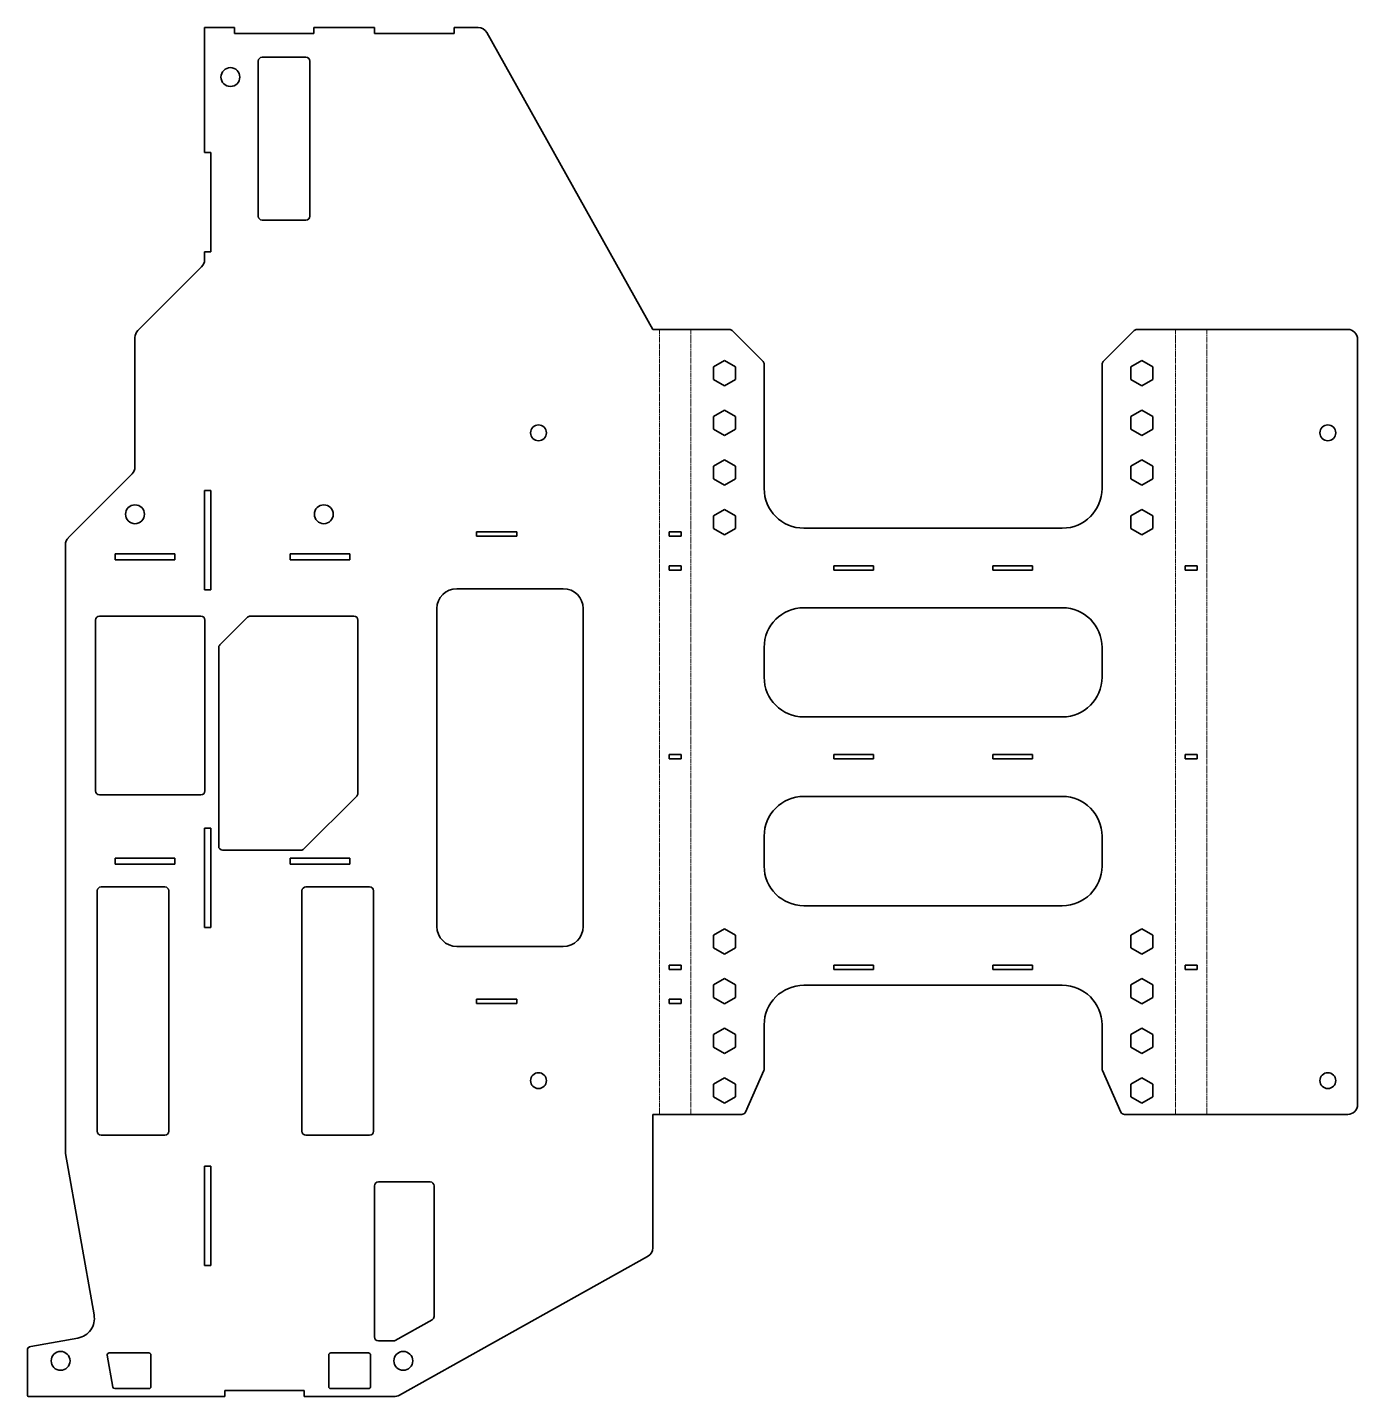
# Model space of a CAD drawing. Header units: millimetres. Extents: x 0 to 669, y 0 to 689.
import ezdxf

# ---------------------------------------------------------------- set-up
doc = ezdxf.new("R2010")
doc.units = ezdxf.units.MM
doc.linetypes.add('Chain', pattern=[13.68, 9.12, -1.14, 2.28, -1.14])
doc.layers.add('SIMUMAK Bend Centerline (ISO)', color=7, linetype='Chain', lineweight=9)
doc.layers.add('SIMUMAK Visible (ISO)', color=7, linetype='Continuous', lineweight=35)

# ---------------------------------------------------------------- blocks, each defined once
blk = doc.blocks.new('SIL-027-PEAN-01_Sheet_2_SIL-027-PEAN-01 (Desplegada)')
at = {"layer": 'SIMUMAK Bend Centerline (ISO)', "ltscale": 0.263158}
for p, q in [((-16.61, -202.5), (-16.61, 192.5)), ((-0.82, 192.5), (-0.82, -202.5)), ((242.96, 192.5), (242.96, -202.5)), ((258.75, -202.5), (258.75, 192.5))]:
    blk.add_line(p, q, dxfattribs=at)
at = {"layer": 'SIMUMAK Visible (ISO)'}
for p, q in [((-245.5, 344.5), (-245.5, 281.5)), ((-230.5, 344.5), (-245.5, 344.5)), ((-230.5, 341.4), (-230.5, 344.5)), ((-190.5, 344.5), (-190.5, 341.4)), ((-159.95, 344.5), (-190.5, 344.5)), ((-159.95, 341.4), (-159.95, 344.5)), ((-119.95, 344.5), (-119.95, 341.4)), ((-107.89, 344.5), (-119.95, 344.5)), ((-190.5, 341.4), (-230.5, 341.4)), ((-119.95, 341.4), (-159.95, 341.4)), ((-20, 192.5), (-103.52, 341.94)), ((-218.5, 249.5), (-218.5, 327.5)), ((-216.5, 329.5), (-194.5, 329.5)), ((-192.5, 327.5), (-192.5, 249.5)), ((-245.5, 281.5), (-242.4, 281.5)), ((-242.4, 281.5), (-242.4, 231.5)), ((-194.5, 247.5), (-216.5, 247.5)), ((-242.4, 231.5), (-245.5, 231.5)), ((-245.5, 231.5), (-245.5, 227.57)), ((-246.97, 224.04), (-279.04, 191.96)), ((-280.5, 188.43), (-280.5, 123.32)), ((-20, 192.5), (18.49, 192.5)), ((35.48, 176.34), (19.9, 191.91)), ((222.23, 191.91), (206.65, 176.34)), ((223.65, 192.5), (329.64, 192.5)), ((334.64, -197.5), (334.64, 187.5)), ((10.57, 173.68), (16.07, 176.85)), ((10.57, 167.32), (10.57, 173.68)), ((16.07, 176.85), (21.57, 173.68)), ((21.57, 173.68), (21.57, 167.32)), ((36.07, 112.5), (36.07, 174.92)), ((206.07, 174.92), (206.07, 112.5)), ((220.57, 173.68), (226.07, 176.85)), ((220.57, 167.32), (220.57, 173.68)), ((226.07, 176.85), (231.57, 173.68)), ((231.57, 173.68), (231.57, 167.32)), ((16.07, 164.15), (10.57, 167.32)), ((21.57, 167.32), (16.07, 164.15)), ((226.07, 164.15), (220.57, 167.32)), ((231.57, 167.32), (226.07, 164.15)), ((10.57, 148.68), (16.07, 151.85)), ((16.07, 151.85), (21.57, 148.68)), ((220.57, 148.68), (226.07, 151.85)), ((226.07, 151.85), (231.57, 148.68)), ((10.57, 142.32), (10.57, 148.68)), ((21.57, 148.68), (21.57, 142.32)), ((220.57, 142.32), (220.57, 148.68)), ((231.57, 148.68), (231.57, 142.32)), ((16.07, 139.15), (10.57, 142.32)), ((21.57, 142.32), (16.07, 139.15)), ((226.07, 139.15), (220.57, 142.32)), ((231.57, 142.32), (226.07, 139.15)), ((10.57, 123.68), (16.07, 126.85)), ((16.07, 126.85), (21.57, 123.68)), ((220.57, 123.68), (226.07, 126.85)), ((226.07, 126.85), (231.57, 123.68)), ((-281.97, 119.79), (-314.04, 87.71)), ((10.57, 117.32), (10.57, 123.68)), ((16.07, 114.15), (10.57, 117.32)), ((21.57, 117.32), (16.07, 114.15)), ((21.57, 123.68), (21.57, 117.32)), ((220.57, 117.32), (220.57, 123.68)), ((226.07, 114.15), (220.57, 117.32)), ((231.57, 117.32), (226.07, 114.15)), ((231.57, 123.68), (231.57, 117.32)), ((-245.5, 61.5), (-245.5, 111.5)), ((-245.5, 111.5), (-242.4, 111.5)), ((-242.4, 111.5), (-242.4, 61.5)), ((10.57, 98.68), (16.07, 101.85)), ((10.57, 92.32), (10.57, 98.68)), ((16.07, 101.85), (21.57, 98.68)), ((21.57, 98.68), (21.57, 92.32)), ((220.57, 98.68), (226.07, 101.85)), ((220.57, 92.32), (220.57, 98.68)), ((226.07, 101.85), (231.57, 98.68)), ((231.57, 98.68), (231.57, 92.32)), ((-108.6, 88.55), (-108.6, 90.65)), ((-108.6, 90.65), (-88.4, 90.65)), ((-88.4, 90.65), (-88.4, 88.55)), ((-11.72, 88.55), (-11.72, 90.65)), ((-11.72, 90.65), (-5.72, 90.65)), ((-5.72, 90.65), (-5.72, 88.55)), ((16.07, 89.15), (10.57, 92.32)), ((21.57, 92.32), (16.07, 89.15)), ((186.07, 92.5), (56.07, 92.5)), ((226.07, 89.15), (220.57, 92.32)), ((231.57, 92.32), (226.07, 89.15)), ((-315.5, 84.18), (-315.5, -221.31)), ((-88.4, 88.55), (-108.6, 88.55)), ((-5.72, 88.55), (-11.72, 88.55)), ((-290.5, 76.5), (-290.5, 79.6)), ((-290.5, 79.6), (-260.5, 79.6)), ((-260.5, 76.5), (-290.5, 76.5)), ((-260.5, 79.6), (-260.5, 76.5)), ((-202.4, 76.5), (-202.4, 79.6)), ((-202.4, 79.6), (-172.4, 79.6)), ((-172.4, 76.5), (-202.4, 76.5)), ((-172.4, 79.6), (-172.4, 76.5)), ((-11.72, 71.45), (-11.72, 73.55)), ((-11.72, 73.55), (-5.72, 73.55)), ((-5.72, 71.45), (-11.72, 71.45)), ((-5.72, 73.55), (-5.72, 71.45)), ((71.07, 73.55), (91.07, 73.55)), ((71.07, 71.45), (71.07, 73.55)), ((91.07, 71.45), (71.07, 71.45)), ((91.07, 73.55), (91.07, 71.45)), ((151.07, 73.55), (171.07, 73.55)), ((151.07, 71.45), (151.07, 73.55)), ((171.07, 71.45), (151.07, 71.45)), ((171.07, 73.55), (171.07, 71.45)), ((247.85, 71.45), (247.85, 73.55)), ((247.85, 73.55), (253.85, 73.55)), ((253.85, 71.45), (247.85, 71.45)), ((253.85, 73.55), (253.85, 71.45)), ((-118.6, 62.03), (-65, 62.03)), ((-242.4, 61.5), (-245.5, 61.5)), ((-298.36, 48.25), (-247.36, 48.25)), ((-222.53, 48.25), (-170.36, 48.25)), ((-128.6, -107.97), (-128.6, 52.03)), ((-55, 52.03), (-55, -107.97)), ((56.07, 52.5), (186.07, 52.5)), ((-300.36, -39.75), (-300.36, 46.25)), ((-245.36, 46.25), (-245.36, -39.75)), ((-237.82, 33.79), (-223.94, 47.66)), ((-168.36, 46.25), (-168.36, -40.92)), ((-238.4, -67.5), (-238.4, 32.37)), ((36.07, 17.5), (36.07, 32.5)), ((206.07, 32.5), (206.07, 17.5)), ((186.07, -2.5), (56.07, -2.5)), ((-11.72, -23.55), (-11.72, -21.45)), ((-11.72, -21.45), (-5.72, -21.45)), ((-5.72, -23.55), (-11.72, -23.55)), ((-5.72, -21.45), (-5.72, -23.55)), ((71.07, -21.45), (91.07, -21.45)), ((71.07, -23.55), (71.07, -21.45)), ((91.07, -23.55), (71.07, -23.55)), ((91.07, -21.45), (91.07, -23.55)), ((151.07, -23.55), (151.07, -21.45)), ((151.07, -21.45), (171.07, -21.45)), ((171.07, -23.55), (151.07, -23.55)), ((171.07, -21.45), (171.07, -23.55)), ((247.85, -23.55), (247.85, -21.45)), ((247.85, -21.45), (253.85, -21.45)), ((253.85, -23.55), (247.85, -23.55)), ((253.85, -21.45), (253.85, -23.55)), ((-247.36, -41.75), (-298.36, -41.75)), ((-168.94, -42.34), (-195.52, -68.91)), ((56.07, -42.5), (186.07, -42.5)), ((-245.5, -58.5), (-242.4, -58.5)), ((-245.5, -108.5), (-245.5, -58.5)), ((-242.4, -58.5), (-242.4, -108.5)), ((36.07, -77.5), (36.07, -62.5)), ((206.07, -62.5), (206.07, -77.5)), ((-290.5, -76.6), (-290.5, -73.5)), ((-290.5, -73.5), (-260.5, -73.5)), ((-260.5, -73.5), (-260.5, -76.6)), ((-196.93, -69.5), (-236.4, -69.5)), ((-202.4, -76.6), (-202.4, -73.5)), ((-202.4, -73.5), (-172.4, -73.5)), ((-172.4, -73.5), (-172.4, -76.6)), ((-260.5, -76.6), (-290.5, -76.6)), ((-172.4, -76.6), (-202.4, -76.6)), ((-297.5, -88), (-265.5, -88)), ((-194.5, -88), (-162.5, -88)), ((-299.5, -211), (-299.5, -90)), ((-263.5, -90), (-263.5, -211)), ((-196.5, -211), (-196.5, -90)), ((-160.5, -90), (-160.5, -211)), ((186.07, -97.5), (56.07, -97.5)), ((-242.4, -108.5), (-245.5, -108.5)), ((10.57, -112.32), (16.07, -109.15)), ((16.07, -109.15), (21.57, -112.32)), ((220.57, -112.32), (226.07, -109.15)), ((226.07, -109.15), (231.57, -112.32)), ((10.57, -118.68), (10.57, -112.32)), ((21.57, -112.32), (21.57, -118.68)), ((220.57, -118.68), (220.57, -112.32)), ((231.57, -112.32), (231.57, -118.68)), ((-65, -117.97), (-118.6, -117.97)), ((16.07, -121.85), (10.57, -118.68)), ((21.57, -118.68), (16.07, -121.85)), ((226.07, -121.85), (220.57, -118.68)), ((231.57, -118.68), (226.07, -121.85)), ((-11.72, -129.5), (-11.72, -127.4)), ((-11.72, -127.4), (-5.72, -127.4)), ((-5.72, -129.5), (-11.72, -129.5)), ((-5.72, -127.4), (-5.72, -129.5)), ((71.07, -129.5), (71.07, -127.4)), ((71.07, -127.4), (91.07, -127.4)), ((91.07, -129.5), (71.07, -129.5)), ((91.07, -127.4), (91.07, -129.5)), ((151.07, -129.5), (151.07, -127.4)), ((151.07, -127.4), (171.07, -127.4)), ((171.07, -129.5), (151.07, -129.5)), ((171.07, -127.4), (171.07, -129.5)), ((247.85, -129.5), (247.85, -127.4)), ((247.85, -127.4), (253.85, -127.4)), ((253.85, -129.5), (247.85, -129.5)), ((253.85, -127.4), (253.85, -129.5)), ((10.57, -137.32), (16.07, -134.15)), ((10.57, -143.68), (10.57, -137.32)), ((16.07, -134.15), (21.57, -137.32)), ((21.57, -137.32), (21.57, -143.68)), ((56.07, -137.5), (186.07, -137.5)), ((220.57, -137.32), (226.07, -134.15)), ((220.57, -143.68), (220.57, -137.32)), ((226.07, -134.15), (231.57, -137.32)), ((231.57, -137.32), (231.57, -143.68)), ((-108.6, -146.6), (-108.6, -144.5)), ((-108.6, -144.5), (-88.4, -144.5)), ((-88.4, -144.5), (-88.4, -146.6)), ((-11.72, -146.6), (-11.72, -144.5)), ((-11.72, -144.5), (-5.72, -144.5)), ((-5.72, -144.5), (-5.72, -146.6)), ((16.07, -146.85), (10.57, -143.68)), ((21.57, -143.68), (16.07, -146.85)), ((226.07, -146.85), (220.57, -143.68)), ((231.57, -143.68), (226.07, -146.85)), ((-88.4, -146.6), (-108.6, -146.6)), ((-5.72, -146.6), (-11.72, -146.6)), ((36.07, -179.58), (36.07, -157.5)), ((206.07, -157.5), (206.07, -179.58)), ((10.57, -162.32), (16.07, -159.15)), ((10.57, -168.68), (10.57, -162.32)), ((16.07, -159.15), (21.57, -162.32)), ((21.57, -162.32), (21.57, -168.68)), ((220.57, -162.32), (226.07, -159.15)), ((220.57, -168.68), (220.57, -162.32)), ((226.07, -159.15), (231.57, -162.32)), ((231.57, -162.32), (231.57, -168.68)), ((16.07, -171.85), (10.57, -168.68)), ((21.57, -168.68), (16.07, -171.85)), ((226.07, -171.85), (220.57, -168.68)), ((231.57, -168.68), (226.07, -171.85)), ((10.57, -187.32), (16.07, -184.15)), ((16.07, -184.15), (21.57, -187.32)), ((26.6, -201.31), (35.9, -180.39)), ((206.24, -180.39), (215.54, -201.31)), ((220.57, -187.32), (226.07, -184.15)), ((226.07, -184.15), (231.57, -187.32)), ((10.57, -193.68), (10.57, -187.32)), ((21.57, -187.32), (21.57, -193.68)), ((220.57, -193.68), (220.57, -187.32)), ((231.57, -187.32), (231.57, -193.68)), ((16.07, -196.85), (10.57, -193.68)), ((21.57, -193.68), (16.07, -196.85)), ((226.07, -196.85), (220.57, -193.68)), ((231.57, -193.68), (226.07, -196.85)), ((24.77, -202.5), (-20, -202.5)), ((-20, -269.57), (-20, -202.5)), ((329.64, -202.5), (217.37, -202.5)), ((-265.5, -213), (-297.5, -213)), ((-162.5, -213), (-194.5, -213)), ((-315.43, -222.18), (-301.09, -303.43)), ((-245.5, -228.5), (-242.4, -228.5)), ((-245.5, -278.5), (-245.5, -228.5)), ((-242.4, -228.5), (-242.4, -278.5)), ((-160, -314.5), (-160, -238.5)), ((-158, -236.5), (-132, -236.5)), ((-130, -238.5), (-130, -304.16)), ((-147.47, -343.74), (-22.56, -273.93)), ((-242.4, -278.5), (-245.5, -278.5)), ((-131.03, -305.91), (-149.52, -316.25)), ((-309.2, -315.01), (-332.99, -319.21)), ((-150.5, -316.5), (-158, -316.5)), ((-334.64, -321.18), (-334.64, -344)), ((-291.64, -339.67), (-294.46, -323.67)), ((-293.48, -322.5), (-273.49, -322.5)), ((-272.49, -323.5), (-272.49, -339.5)), ((-183, -339.5), (-183, -323.5)), ((-182, -322.5), (-163, -322.5)), ((-162, -323.5), (-162, -339.5)), ((-334.14, -344.5), (-235.35, -344.5)), ((-273.49, -340.5), (-290.66, -340.5)), ((-235.35, -341.5), (-195.35, -341.5)), ((-235.35, -344.5), (-235.35, -341.5)), ((-195.35, -341.5), (-195.35, -344.5)), ((-195.35, -344.5), (-150.4, -344.5)), ((-163, -340.5), (-182, -340.5))]:
    blk.add_line(p, q, dxfattribs=at)
for centre, radius in [((-232.5, 319.5), 4.75), ((-77.5, 140.5), 4), ((319.64, 140.5), 4), ((-280.5, 99.5), 4.75), ((-185.5, 99.5), 4.75), ((-77.5, -185.5), 4), ((319.64, -185.5), 4), ((-317.93, -326.5), 4.75), ((-145.5, -326.5), 4.75)]:
    blk.add_circle(centre, radius, dxfattribs=at)
at = {"layer": 'SIMUMAK Visible (ISO)', "extrusion": (0, 0, -1)}
for centre, radius, start, end in [((107.89, 339.5), 5, 90, 150.80039), ((275.5, 188.43), 5, 360, 45), ((-18.49, 190.5), 2, 90, 135), ((-223.65, 190.5), 2, 45, 90), ((-329.64, 187.5), 5, 90, 180), ((-34.07, 174.92), 2, 135, 180), ((-208.07, 174.92), 2, 0, 45), ((310.5, 84.18), 5, 360, 45), ((-34.07, -179.58), 2, 180, 203.96249), ((-208.07, -179.58), 2, 336.03751, 0), ((-329.64, -197.5), 5, 180, 270), ((-24.77, -200.5), 2, 203.96249, 270), ((-217.37, -200.5), 2, 270, 336.03751), ((310.5, -221.31), 5, 349.98868, 360), ((25, -269.57), 5, 180, 240.80039), ((332.64, -321.18), 2, 0, 80), ((334.14, -344), 0.5, 270, 0), ((150.4, -338.5), 6, 240.80039, 270)]:
    blk.add_arc(centre, radius, start, end, dxfattribs=at)
at = {"layer": 'SIMUMAK Visible (ISO)'}
for centre, radius, start, end in [((-216.5, 327.5), 2, 90, 180), ((-194.5, 327.5), 2, 0, 90), ((-216.5, 249.5), 2, 180, 270), ((-194.5, 249.5), 2, 270, 0), ((-250.5, 227.57), 5, 315, 0), ((-285.5, 123.32), 5, 315, 360), ((56.07, 112.5), 20, 180, 270), ((186.07, 112.5), 20, 270, 0), ((-118.6, 52.03), 10, 90, 180), ((-65, 52.03), 10, 360, 90), ((-298.36, 46.25), 2, 90, 180), ((-247.36, 46.25), 2, 0, 90), ((-222.53, 46.25), 2, 90, 135), ((-170.36, 46.25), 2, 0, 90), ((56.07, 32.5), 20, 90, 180), ((186.07, 32.5), 20, 360, 90), ((-236.4, 32.37), 2, 135, 180), ((56.07, 17.5), 20, 180, 270), ((186.07, 17.5), 20, 270, 360), ((-298.36, -39.75), 2, 180, 270), ((-247.36, -39.75), 2, 270, 0), ((-170.36, -40.92), 2, 315, 0), ((56.07, -62.5), 20, 90, 180), ((186.07, -62.5), 20, 360, 90), ((-236.4, -67.5), 2, 180, 270), ((-196.93, -67.5), 2, 270, 315), ((56.07, -77.5), 20, 180, 270), ((186.07, -77.5), 20, 270, 360), ((-297.5, -90), 2, 90, 180), ((-265.5, -90), 2, 0, 90), ((-194.5, -90), 2, 90, 180), ((-162.5, -90), 2, 0, 90), ((-118.6, -107.97), 10, 180, 270), ((-65, -107.97), 10, 270, 0), ((56.07, -157.5), 20, 90, 180), ((186.07, -157.5), 20, 360, 90), ((-297.5, -211), 2, 180, 270), ((-265.5, -211), 2, 270, 360), ((-194.5, -211), 2, 180, 270), ((-162.5, -211), 2, 270, 360), ((-158, -238.5), 2, 90, 180), ((-132, -238.5), 2, 360, 90), ((-310.93, -305.17), 10, 280, 10.01132), ((-132, -304.16), 2, 299.19961, 0), ((-158, -314.5), 2, 180, 270), ((-150.5, -314.5), 2, 270, 299.19961), ((-293.48, -323.5), 1, 90, 190.01132), ((-273.49, -323.5), 1, 0, 90), ((-182, -323.5), 1, 90, 180), ((-163, -323.5), 1, 0, 90), ((-290.66, -339.5), 1, 190.01132, 270), ((-273.49, -339.5), 1, 270, 360), ((-182, -339.5), 1, 180, 270), ((-163, -339.5), 1, 270, 0)]:
    blk.add_arc(centre, radius, start, end, dxfattribs=at)

msp = doc.modelspace()

# ---------------------------------------------------------------- block references
msp.add_blockref('SIL-027-PEAN-01_Sheet_2_SIL-027-PEAN-01 (Desplegada)', (334.64, 344.5))

doc.saveas('drawing.dxf')
